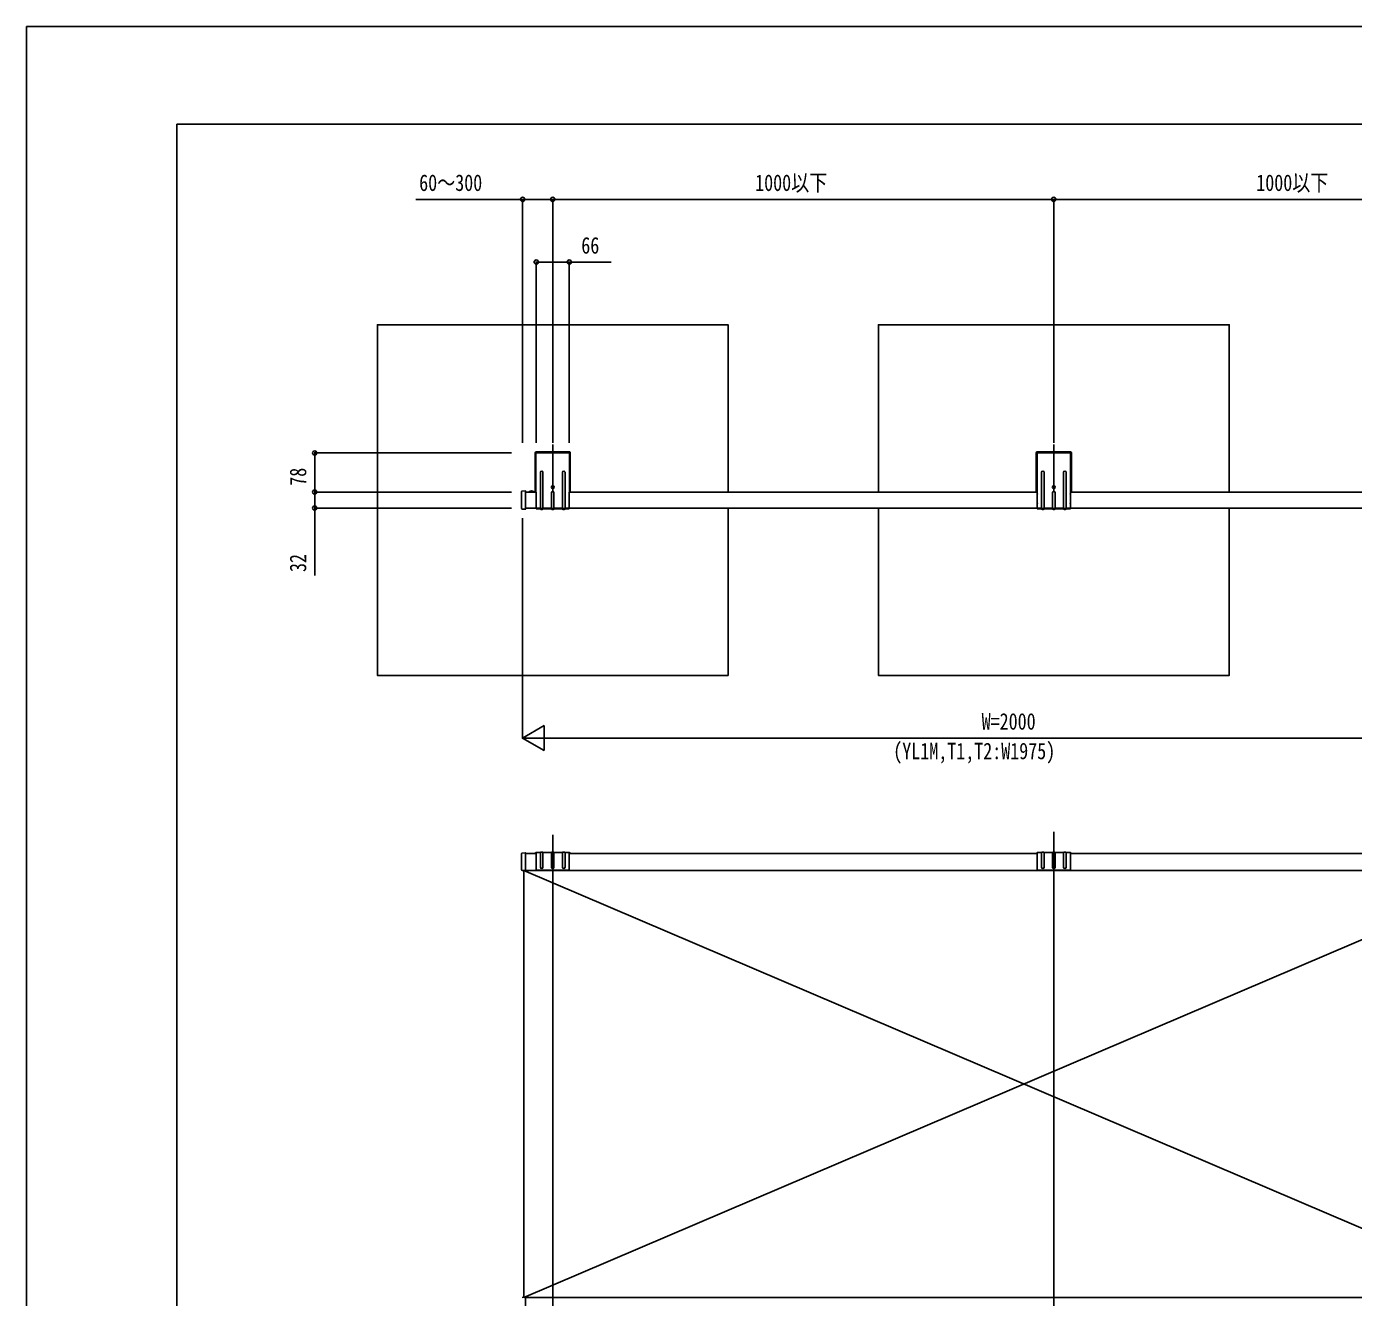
# Model space of a CAD drawing. Units: millimetres, scale not verified. Extents: x -4205 to 4205, y -2970 to 2970.
# Drawn here: x -4205 to -1557, y 434 to 2970 of the extents above; entities that cross this region are included whole.
import ezdxf
from ezdxf.enums import TextEntityAlignment as Align

# ---------------------------------------------------------------- set-up
doc = ezdxf.new("R2010")
doc.units = ezdxf.units.MM
doc.header["$LTSCALE"] = 12
for name, color, linetype in [('0-3_YKK_12', 2, 'Continuous'), ('0-4_YKK_A1', 4, 'Continuous'), ('0-5_YKK_D', 6, 'Continuous'), ('0-6_YKK_ZWAK', 7, 'Continuous')]:
    doc.layers.add(name, color=color, linetype=linetype)
doc.styles.add('ＭＳ ゴシック', font='')
doc.styles.get('ＭＳ ゴシック').set_extended_font_data('MS Gothic')

msp = doc.modelspace()

# ---------------------------------------------------------------- linework, layer by layer
at = {"layer": '0-3_YKK_12'}
for p, q in [((-3154.98, 2041), (-3154.98, 2136)), ((-2155.08, 2041), (-2155.08, 2136)), ((-3154.98, -2244.86), (-3154.98, 1356.79)), ((-2155.08, -2170.71), (-2155.08, 1363.33))]:
    msp.add_line(p, q, dxfattribs=at)
at = {"layer": '0-4_YKK_A1'}
for p, q in [((-3189.98, 2119.5), (-3189.98, 2043)), ((-3121.48, 2121), (-3188.48, 2121)), ((-3188.48, 2118.5), (-3188.48, 2041.5)), ((-3122.48, 2119.5), (-3187.48, 2119.5)), ((-3121.48, 2041.5), (-3121.48, 2118.5)), ((-3119.98, 2043), (-3119.98, 2119.5)), ((-2190.08, 2119.5), (-2190.08, 2043)), ((-2121.58, 2121), (-2188.58, 2121)), ((-2188.58, 2118.5), (-2188.58, 2041.5)), ((-2122.58, 2119.5), (-2187.58, 2119.5)), ((-2121.58, 2041.5), (-2121.58, 2118.5)), ((-2120.08, 2043), (-2120.08, 2119.5)), ((-3179.48, 2007.5), (-3179.48, 2080.5)), ((-3174.48, 2080.5), (-3174.48, 2007.5)), ((-3135.48, 2080.5), (-3135.48, 2007.5)), ((-3130.48, 2007.5), (-3130.48, 2080.5)), ((-2179.58, 2007.5), (-2179.58, 2080.5)), ((-2174.58, 2080.5), (-2174.58, 2007.5)), ((-2135.58, 2080.5), (-2135.58, 2007.5)), ((-2130.58, 2007.5), (-2130.58, 2080.5)), ((-3217.08, 2041.82), (-3217.08, 2008.18)), ((-3209.4, 2043.23), (-3216.14, 2042.82)), ((-3209.08, 2042.25), (-3209.08, 2042.93)), ((-3209.08, 2007.75), (-3209.08, 2042.25)), ((-3209.08, 2041), (-3187.98, 2041)), ((-3202.28, 2041.51), (-3192.88, 2041.51)), ((-3202.28, 2041), (-3202.28, 2041.51)), ((-3202.28, 2041), (-3192.88, 2041)), ((-3199.58, 2041), (-3195.58, 2041)), ((-3192.88, 2041), (-3192.88, 2041.51)), ((-3192.08, 2041), (-3187.98, 2041)), ((-3187.98, 2041), (-3189.98, 2043)), ((-3187.98, 2041), (-3187.98, 2037.46)), ((-3157.48, 2007.5), (-3157.48, 2039.7)), ((-3152.48, 2039.7), (-3152.48, 2007.5)), ((-3119.98, 2043), (-3121.98, 2041)), ((-3121.98, 2041), (-2188.08, 2041)), ((-3121.98, 2037.46), (-3121.98, 2041)), ((-2188.08, 2041), (-2190.08, 2043)), ((-2188.08, 2041), (-2188.08, 2037.46)), ((-2157.58, 2007.5), (-2157.58, 2039.7)), ((-2152.58, 2039.7), (-2152.58, 2007.5)), ((-2120.08, 2043), (-2122.08, 2041)), ((-2122.08, 2041), (-1219.58, 2041)), ((-2122.08, 2037.46), (-2122.08, 2041)), ((-3187.98, 2036.54), (-3187.98, 2018.46)), ((-3187.98, 2017.54), (-3187.98, 2007.5)), ((-3121.98, 2018.46), (-3121.98, 2036.54)), ((-3121.98, 2007.5), (-3121.98, 2017.54)), ((-2188.08, 2036.54), (-2188.08, 2018.46)), ((-2188.08, 2017.54), (-2188.08, 2007.5)), ((-2122.08, 2018.46), (-2122.08, 2036.54)), ((-2122.08, 2007.5), (-2122.08, 2017.54)), ((-3209.4, 2006.77), (-3216.14, 2007.18)), ((-3209.08, 2009), (-3187.98, 2009)), ((-3209.08, 2007.07), (-3209.08, 2007.75)), ((-3178.48, 2009), (-3187.98, 2009)), ((-3187.98, 2007.5), (-3179.48, 2007.5)), ((-3175.48, 2006.5), (-3178.48, 2006.5)), ((-3176.48, 2008), (-3177.48, 2008)), ((-3156.48, 2009), (-3175.48, 2009)), ((-3174.48, 2007.5), (-3157.48, 2007.5)), ((-3153.48, 2006.5), (-3156.48, 2006.5)), ((-3154.48, 2008), (-3155.48, 2008)), ((-3134.48, 2009), (-3153.48, 2009)), ((-3152.48, 2007.5), (-3135.48, 2007.5)), ((-3134.48, 2006.5), (-3131.48, 2006.5)), ((-3132.48, 2008), (-3133.48, 2008)), ((-3121.98, 2009), (-3131.48, 2009)), ((-3130.48, 2007.5), (-3121.98, 2007.5)), ((-3121.98, 2009), (-2188.08, 2009)), ((-2178.58, 2009), (-2188.08, 2009)), ((-2188.08, 2007.5), (-2179.58, 2007.5)), ((-2175.58, 2006.5), (-2178.58, 2006.5)), ((-2176.58, 2008), (-2177.58, 2008)), ((-2156.58, 2009), (-2175.58, 2009)), ((-2174.58, 2007.5), (-2157.58, 2007.5)), ((-2153.58, 2006.5), (-2156.58, 2006.5)), ((-2154.58, 2008), (-2155.58, 2008)), ((-2134.58, 2009), (-2153.58, 2009)), ((-2152.58, 2007.5), (-2135.58, 2007.5)), ((-2134.58, 2006.5), (-2131.58, 2006.5)), ((-2132.58, 2008), (-2133.58, 2008)), ((-2122.08, 2009), (-2131.58, 2009)), ((-2130.58, 2007.5), (-2122.08, 2007.5)), ((-2122.08, 2009), (-1219.58, 2009)), ((-3217.08, 1319.77), (-3217.08, 1287.13)), ((-3209.4, 1321.18), (-3216.14, 1320.77)), ((-3209.08, 1320), (-3187.98, 1320)), ((-3179.48, 1321.5), (-3187.98, 1321.5)), ((-3187.98, 1321.5), (-3187.98, 1287.49)), ((-3179.48, 1321.5), (-3179.48, 1292.49)), ((-3178.48, 1322.5), (-3175.48, 1322.5)), ((-3174.48, 1292.49), (-3174.48, 1321.5)), ((-3157.48, 1321.5), (-3174.48, 1321.5)), ((-3157.48, 1321.5), (-3157.48, 1292.49)), ((-3156.48, 1322.5), (-3153.48, 1322.5)), ((-3135.48, 1321.5), (-3152.48, 1321.5)), ((-3152.48, 1292.49), (-3152.48, 1321.5)), ((-3135.48, 1321.5), (-3135.48, 1292.49)), ((-3131.48, 1322.5), (-3134.48, 1322.5)), ((-3121.98, 1321.5), (-3130.48, 1321.5)), ((-3130.48, 1292.49), (-3130.48, 1321.5)), ((-3121.98, 1321.5), (-3121.98, 1287.49)), ((-3121.98, 1320), (-2188.08, 1320)), ((-2179.58, 1321.5), (-2188.08, 1321.5)), ((-2188.08, 1321.5), (-2188.08, 1287.49)), ((-2179.58, 1321.5), (-2179.58, 1292.49)), ((-2178.58, 1322.5), (-2175.58, 1322.5)), ((-2174.58, 1292.49), (-2174.58, 1321.5)), ((-2157.58, 1321.5), (-2174.58, 1321.5)), ((-2157.58, 1321.5), (-2157.58, 1292.49)), ((-2156.58, 1322.5), (-2153.58, 1322.5)), ((-2135.58, 1321.5), (-2152.58, 1321.5)), ((-2152.58, 1292.49), (-2152.58, 1321.5)), ((-2135.58, 1321.5), (-2135.58, 1292.49)), ((-2131.58, 1322.5), (-2134.58, 1322.5)), ((-2122.08, 1321.5), (-2130.58, 1321.5)), ((-2130.58, 1292.49), (-2130.58, 1321.5)), ((-2122.08, 1321.5), (-2122.08, 1287.49)), ((-2122.08, 1320), (-1219.58, 1320)), ((-3209.4, 1285.72), (-3216.14, 1286.13)), ((-1217.58, 434), (-3212.58, 1286)), ((-3212.58, 434), (-1217.58, 1286)), ((-3212.58, 434.08), (-3212.58, 1285.91)), ((-1219.58, 1286), (-3209.08, 1286)), ((-3186.98, 1286.49), (-3155.44, 1286.49)), ((-3154.52, 1286.49), (-3122.98, 1286.49)), ((-2187.08, 1286.49), (-2155.54, 1286.49)), ((-2154.62, 1286.49), (-2123.08, 1286.49)), ((-3209.4, 434.28), (-3216.14, 433.87)), ((-1219.58, 434), (-3209.08, 434))]:
    msp.add_line(p, q, dxfattribs=at)
for points in [[(-2804.98, 2009), (-2804.98, 1675), (-3504.98, 1675), (-3504.98, 2375), (-2804.98, 2375), (-2804.98, 2041)], [(-2505.08, 2041), (-2505.08, 2375), (-1805.08, 2375), (-1805.08, 2041)], [(-3199.68, 2043.15), (-3198.73, 2041.21), (-3197.58, 2040.59)], [(-3195.48, 2043.15), (-3196.43, 2041.21), (-3197.58, 2040.59)], [(-1805.08, 2009), (-1805.08, 1675), (-2505.08, 1675), (-2505.08, 2009)], [(-3209.08, 1286.02), (-3209.08, 1286.7), (-3209.08, 1320.2), (-3209.08, 1320.88)], [(-3209.08, 433.98), (-3209.08, 433.3), (-3209.08, 399.8), (-3209.08, 399.12)]]:
    msp.add_lwpolyline(points, dxfattribs=at)
for centre in [(-3154.98, 2051), (-2155.08, 2051)]:
    msp.add_circle(centre, 2.75, dxfattribs=at)
for centre, radius, start, end in [((-3188.48, 2119.5), 1.5, 90, 180), ((-3187.48, 2118.5), 1, 90, 180), ((-3122.48, 2118.5), 1, 0, 90), ((-3121.48, 2119.5), 1.5, 0, 90), ((-2188.58, 2119.5), 1.5, 90, 180), ((-2187.58, 2118.5), 1, 90, 180), ((-2122.58, 2118.5), 1, 0, 90), ((-2121.58, 2119.5), 1.5, 0, 90), ((-3176.98, 2080.5), 2.5, 0, 180), ((-3132.98, 2080.5), 2.5, 0, 180), ((-2177.08, 2080.5), 2.5, 0, 180), ((-2133.08, 2080.5), 2.5, 0, 180), ((-3216.08, 2041.82), 1, 93.5, 180), ((-3209.38, 2042.93), 0.3, 0, 93.5), ((-3197.58, 2036.95), 6.55, 44.12696, 135.87304), ((-3154.98, 2039.7), 2.5, 0, 180), ((-2155.08, 2039.7), 2.5, 0, 180), ((-3188.18, 2037), 0.5, 293.57818, 66.42182), ((-3188.18, 2018), 0.5, 293.57818, 66.42182), ((-3121.78, 2037), 0.5, 113.57818, 246.42182), ((-3121.78, 2018), 0.5, 113.57818, 246.42182), ((-2188.28, 2037), 0.5, 293.57818, 66.42182), ((-2188.28, 2018), 0.5, 293.57818, 66.42182), ((-2121.88, 2037), 0.5, 113.57818, 246.42182), ((-2121.88, 2018), 0.5, 113.57818, 246.42182), ((-3216.08, 2008.18), 1, 180, 266.5), ((-3209.38, 2007.07), 0.3, 266.5, 0), ((-3178.48, 2007.5), 1, 180, 270), ((-3177.48, 2009), 1, 180, 270), ((-3176.48, 2009), 1, 270, 0), ((-3175.48, 2007.5), 1, 270, 0), ((-3156.48, 2007.5), 1, 180, 270), ((-3155.48, 2009), 1, 180, 270), ((-3154.48, 2009), 1, 270, 0), ((-3153.48, 2007.5), 1, 270, 0), ((-3134.48, 2007.5), 1, 180, 270), ((-3133.48, 2009), 1, 180, 270), ((-3132.48, 2009), 1, 270, 0), ((-3131.48, 2007.5), 1, 270, 0), ((-2178.58, 2007.5), 1, 180, 270), ((-2177.58, 2009), 1, 180, 270), ((-2176.58, 2009), 1, 270, 0), ((-2175.58, 2007.5), 1, 270, 0), ((-2156.58, 2007.5), 1, 180, 270), ((-2155.58, 2009), 1, 180, 270), ((-2154.58, 2009), 1, 270, 0), ((-2153.58, 2007.5), 1, 270, 0), ((-2134.58, 2007.5), 1, 180, 270), ((-2133.58, 2009), 1, 180, 270), ((-2132.58, 2009), 1, 270, 0), ((-2131.58, 2007.5), 1, 270, 0), ((-3216.08, 1319.77), 1, 93.5, 180), ((-3209.38, 1320.88), 0.3, 0, 93.5), ((-3187.98, 1319.5), 2, 90, 165.52249), ((-3178.48, 1321.5), 1, 90, 180), ((-3175.48, 1321.5), 1, 0, 90), ((-3156.48, 1321.5), 1, 90, 180), ((-3153.48, 1321.5), 1, 0, 90), ((-3134.48, 1321.5), 1, 90, 180), ((-3131.48, 1321.5), 1, 0, 90), ((-3121.98, 1319.5), 2, 14.47751, 90), ((-2188.08, 1319.5), 2, 90, 165.52249), ((-2178.58, 1321.5), 1, 90, 180), ((-2175.58, 1321.5), 1, 0, 90), ((-2156.58, 1321.5), 1, 90, 180), ((-2153.58, 1321.5), 1, 0, 90), ((-2134.58, 1321.5), 1, 90, 180), ((-2131.58, 1321.5), 1, 0, 90), ((-2122.08, 1319.5), 2, 14.47751, 90), ((-3216.08, 1287.13), 1, 180, 266.5), ((-3209.38, 1286.02), 0.3, 266.5, 0), ((-3186.98, 1287.49), 1, 180, 270), ((-3176.98, 1292.49), 2.5, 180, 0), ((-3154.98, 1292.49), 2.5, 180, 0), ((-3154.98, 1286.29), 0.5, 23.57818, 156.42182), ((-3132.98, 1292.49), 2.5, 180, 0), ((-3122.98, 1287.49), 1, 270, 0), ((-2187.08, 1287.49), 1, 180, 270), ((-2177.08, 1292.49), 2.5, 180, 0), ((-2155.08, 1292.49), 2.5, 180, 0), ((-2155.08, 1286.29), 0.5, 23.57818, 156.42182), ((-2133.08, 1292.49), 2.5, 180, 0), ((-2123.08, 1287.49), 1, 270, 0), ((-3209.38, 433.98), 0.3, 0, 93.5)]:
    msp.add_arc(centre, radius, start, end, dxfattribs=at)
at = {"layer": '0-5_YKK_D'}
for p, q in [((-3215.08, 2139), (-3215.08, 2626)), ((-3154.98, 2139), (-3154.98, 2626)), ((-3154.98, 2139), (-3154.98, 2626)), ((-3154.98, 2625), (-2155.08, 2625)), ((-2155.08, 2139), (-2155.08, 2626)), ((-2155.08, 2139), (-2155.08, 2626)), ((-1155.08, 2625), (-2155.08, 2625)), ((-3187.98, 2139), (-3187.98, 2501)), ((-3121.98, 2139), (-3121.98, 2501)), ((-3237.08, 2119), (-3630.98, 2119)), ((-3629.98, 2119), (-3629.98, 2041)), ((-3237.08, 2041), (-3630.98, 2041)), ((-3237.08, 2041), (-3630.98, 2041)), ((-3237.08, 2009), (-3630.98, 2009)), ((-3215.08, 1989), (-3215.08, 1549)), ((-3215.08, 1550), (-3171.78, 1575)), ((-3171.78, 1525), (-3171.78, 1575)), ((-3215.08, 1550), (-3171.78, 1525)), ((-3215.08, 1550), (-3128.48, 1550)), ((-3165.08, 1550), (-1265.08, 1550))]:
    msp.add_line(p, q, dxfattribs=at)
for points in [[(-3154.98, 2625), (-3215.08, 2625), (-3428.48, 2625)], [(-3187.98, 2500), (-3121.98, 2500), (-3038.18, 2500)], [(-3629.98, 2041), (-3629.98, 2009), (-3629.98, 1874.5)]]:
    msp.add_lwpolyline(points, dxfattribs=at)
for centre in [(-3215.08, 2625), (-3154.98, 2625), (-3154.98, 2625), (-2155.08, 2625), (-2155.08, 2625), (-3187.98, 2500), (-3121.98, 2500), (-3629.98, 2119), (-3629.98, 2041), (-3629.98, 2041), (-3629.98, 2009)]:
    msp.add_circle(centre, 4.25, dxfattribs=at)
at = {"layer": '0-6_YKK_ZWAK'}
for p in [(3895.02, 2775), (-3904.98, -2525)]:
    msp.add_line(p, (-3904.98, 2775), dxfattribs=at)
msp.add_lwpolyline([(-4205, -2970), (4205, -2970), (4205, 2970), (-4205, 2970)], close=True, dxfattribs=at)

# ---------------------------------------------------------------- texts
at = {"layer": '0-5_YKK_D', "style": 'ＭＳ ゴシック', "width": 0.8}
for s, p in [('60～300', (-3421.48, 2632)), ('1000以下', (-2751.03, 2632)), ('1000以下', (-1751.08, 2632)), ('66', (-3097.98, 2507)), ('W=2000', (-2299.08, 1557)), ('(YL1M,T1,T2:W1975)', (-2475.48, 1498))]:
    msp.add_text(s, height=32.99, dxfattribs=at).set_placement(p, align=Align.BOTTOM_LEFT)
for s, p in [('78', (-3636.98, 2053.6)), ('32', (-3636.98, 1881.5))]:
    msp.add_text(s, height=32.99, rotation=90, dxfattribs=at).set_placement(p, align=Align.BOTTOM_LEFT)

doc.saveas('drawing.dxf')
